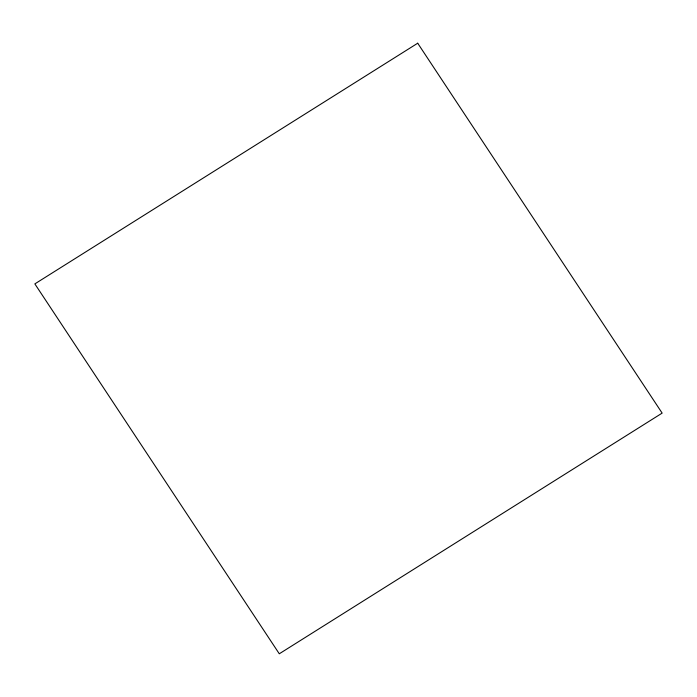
<?xml version="1.0" encoding="UTF-8"?>
<svg xmlns="http://www.w3.org/2000/svg" width="697" height="697" viewBox="0 0 697 697"><rect width="100%" height="100%" fill="white"/><g stroke="black" fill="none" stroke-linecap="round" stroke-linejoin="round"><path stroke-width="1.05" d="M417.712 43.214L34.85 283.888L279.288 653.786L662.15 413.112L417.712 43.214"/></g></svg>
